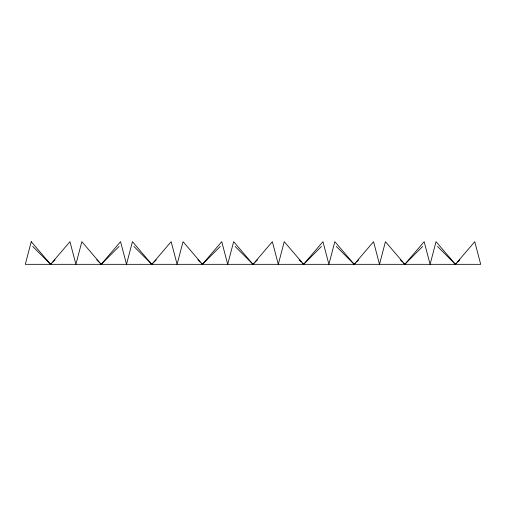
<?xml version="1.0" encoding="UTF-8"?>
<svg xmlns="http://www.w3.org/2000/svg" width="506" height="506" viewBox="0 0 506 506"><rect width="100%" height="100%" fill="white"/><g stroke="black" fill="none" stroke-linecap="round" stroke-linejoin="round"><path stroke-width="0.76" d="M51.72 263.209L50.6 264.328L32.713 246.441M52.839 262.095L55.072 259.856M119.087 246.441L101.2 264.328L100.08 263.209M152.92 263.209L151.8 264.328L133.913 246.441M154.039 262.095L156.272 259.856M220.287 246.441L202.4 264.328L201.28 263.209M254.12 263.209L253 264.328L235.113 246.441M255.239 262.095L257.472 259.856M321.487 246.441L303.6 264.328L302.48 263.209M355.32 263.209L354.2 264.328L336.313 246.441M356.439 262.095L358.672 259.856M422.687 246.441L404.8 264.328L403.68 263.209M456.52 263.209L455.4 264.328L437.513 246.441M457.639 262.095L459.872 259.856M400.328 259.856L402.561 262.095M299.128 259.856L301.361 262.095M197.928 259.856L200.161 262.095M96.728 259.856L98.961 262.095M31.245 241.672L25.3 264.328L480.7 264.328L474.754 241.672L455.4 264.328L436.045 241.672L430.1 264.328L424.154 241.672L404.8 264.328L385.445 241.672L379.5 264.328L373.554 241.672L354.2 264.328L334.845 241.672L328.9 264.328L322.954 241.672L303.6 264.328L284.245 241.672L278.3 264.328L272.354 241.672L253 264.328L233.645 241.672L227.7 264.328L221.755 241.672L202.4 264.328L183.045 241.672L177.1 264.328L171.155 241.672L151.8 264.328L132.445 241.672L126.5 264.328L120.554 241.672L101.2 264.328L81.846 241.672L75.9 264.328L69.954 241.672L50.6 264.328L31.245 241.672"/></g></svg>
